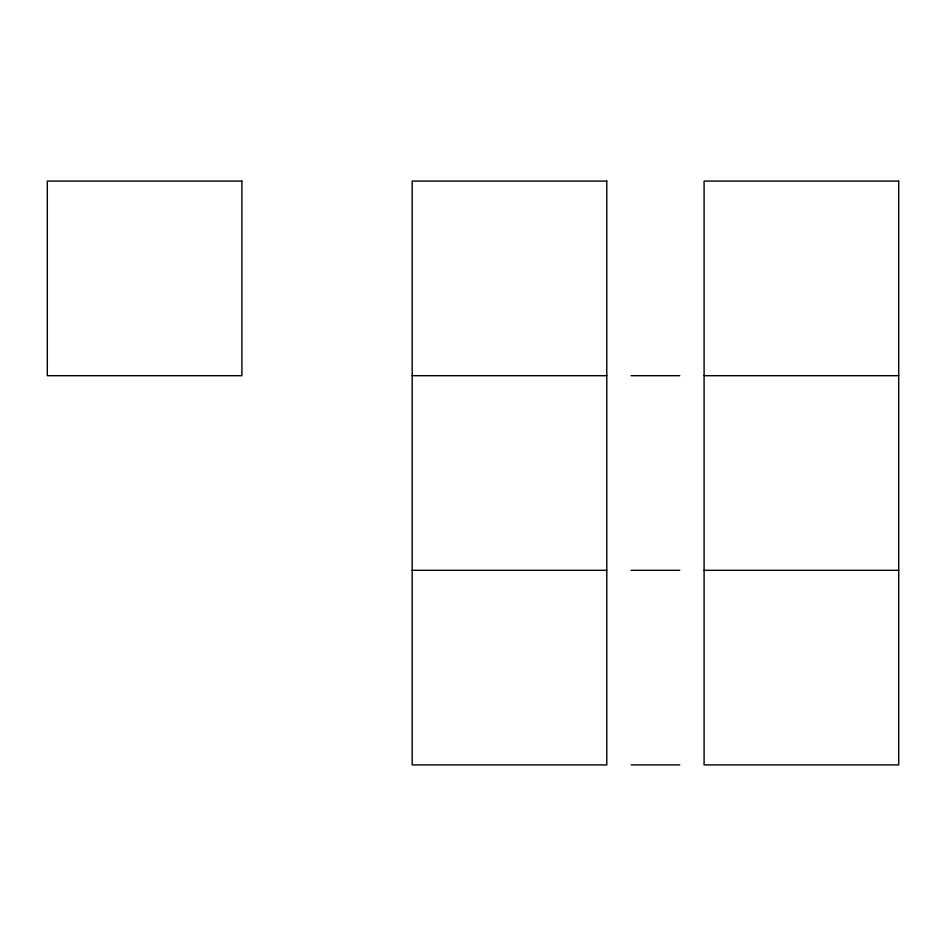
<?xml version="1.0" encoding="UTF-8"?>
<svg xmlns="http://www.w3.org/2000/svg" width="946" height="946" viewBox="0 0 946 946"><rect width="100%" height="100%" fill="white"/><g stroke="black" fill="none" stroke-linecap="round" stroke-linejoin="round"><path stroke-width="1.42" d="M412.184 375.692L606.788 375.692M631.112 375.692L679.772 375.692M704.096 375.692L898.7 375.692M412.184 570.308L606.788 570.308M631.112 570.308L679.772 570.308M704.096 570.308L898.7 570.308M631.112 764.912L679.772 764.912M241.904 181.088L47.3 181.088L47.3 375.692L241.904 375.692L241.904 181.088M606.788 181.088L412.184 181.088L412.184 764.912L606.788 764.912L606.788 181.088M898.7 181.088L704.096 181.088L704.096 764.912L898.7 764.912L898.7 181.088"/></g></svg>
